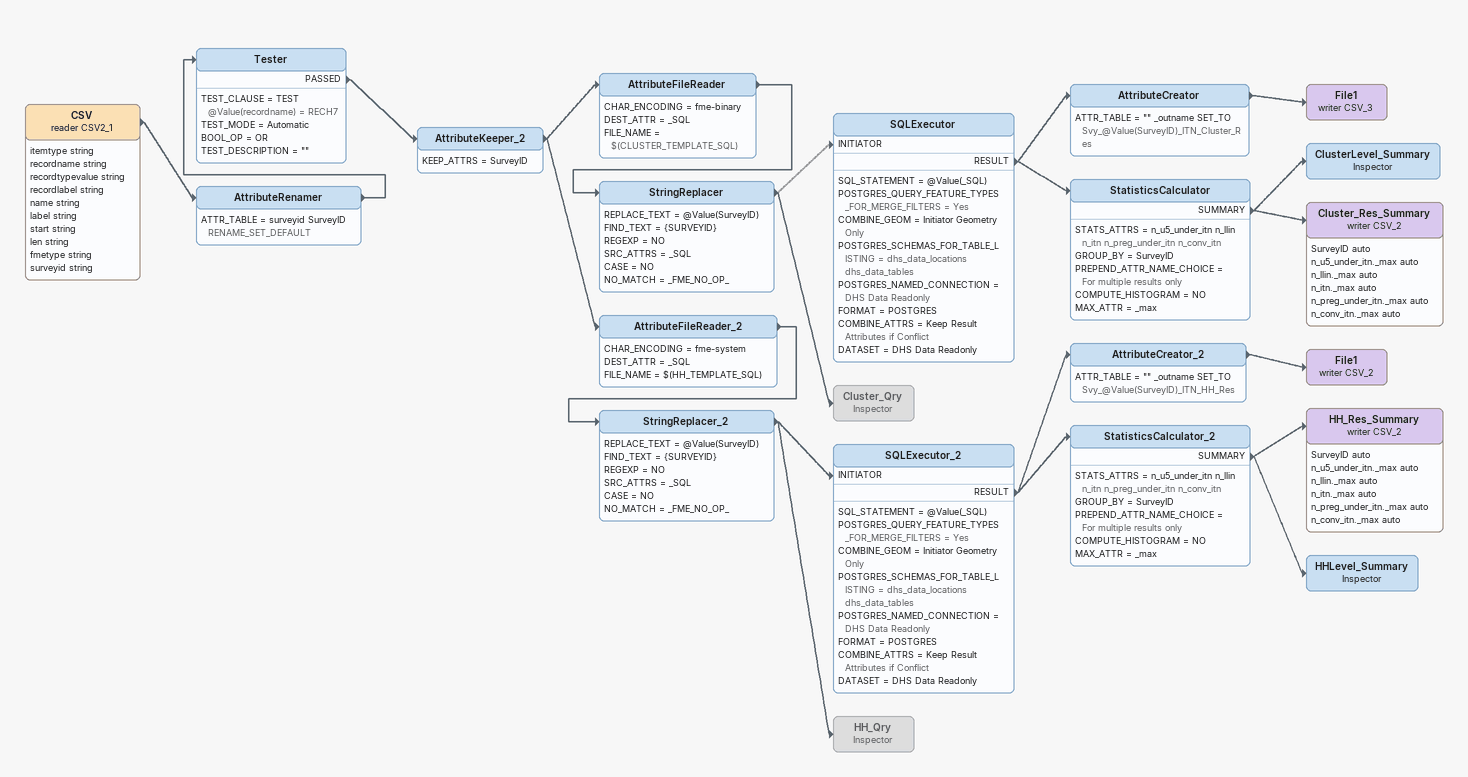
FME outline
CSV (reader CSV2_1)
    attributes: itemtype string, recordname string, recordtypevalue string, recordlabel string, name string, label string, start string, len string, fmetype string, surveyid string
    -> AttributeRenamer
AttributeRenamer
    ATTR_TABLE = surveyid SurveyID RENAME_SET_DEFAULT
    -> Tester
Tester
    TEST_CLAUSE = TEST @Value(recordname) = RECH7
    TEST_MODE = Automatic
    BOOL_OP = OR
    TEST_DESCRIPTION = ""
    PASSED -> AttributeKeeper_2
AttributeKeeper_2
    KEEP_ATTRS = SurveyID
    -> AttributeFileReader
    -> AttributeFileReader_2
AttributeFileReader
    CHAR_ENCODING = fme-binary
    DEST_ATTR = _SQL
    FILE_NAME = $(CLUSTER_TEMPLATE_SQL)
    -> StringReplacer
StringReplacer
    REPLACE_TEXT = @Value(SurveyID)
    FIND_TEXT = {SURVEYID}
    REGEXP = NO
    SRC_ATTRS = _SQL
    CASE = NO
    NO_MATCH = _FME_NO_OP_
    -> SQLExecutor [INITIATOR] [off]
    -> Cluster_Qry
SQLExecutor
    SQL_STATEMENT = @Value(_SQL)
    POSTGRES_QUERY_FEATURE_TYPES_FOR_MERGE_FILTERS = Yes
    COMBINE_GEOM = Initiator Geometry Only
    POSTGRES_SCHEMAS_FOR_TABLE_LISTING = dhs_data_locations dhs_data_tables
    POSTGRES_NAMED_CONNECTION = DHS Data Readonly
    FORMAT = POSTGRES
    COMBINE_ATTRS = Keep Result Attributes if Conflict
    DATASET = DHS Data Readonly
    RESULT -> StatisticsCalculator
    RESULT -> AttributeCreator
AttributeCreator
    ATTR_TABLE = "" _outname SET_TO Svy_@Value(SurveyID)_ITN_Cluster_Res
    -> File1 (writer CSV_3)
File1 (writer CSV_3)
StatisticsCalculator
    STATS_ATTRS = n_u5_under_itn n_llin n_itn n_preg_under_itn n_conv_itn
    GROUP_BY = SurveyID
    PREPEND_ATTR_NAME_CHOICE = For multiple results only
    COMPUTE_HISTOGRAM = NO
    MAX_ATTR = _max
    SUMMARY -> ClusterLevel_Summary
    SUMMARY -> Cluster_Res_Summary (writer CSV_2)
ClusterLevel_Summary: Inspector
Cluster_Res_Summary (writer CSV_2)
    attributes: SurveyID auto, n_u5_under_itn._max auto, n_llin._max auto, n_itn._max auto, n_preg_under_itn._max auto, n_conv_itn._max auto
Cluster_Qry: Inspector [off]
AttributeFileReader_2
    CHAR_ENCODING = fme-system
    DEST_ATTR = _SQL
    FILE_NAME = $(HH_TEMPLATE_SQL)
    -> StringReplacer_2
StringReplacer_2
    REPLACE_TEXT = @Value(SurveyID)
    FIND_TEXT = {SURVEYID}
    REGEXP = NO
    SRC_ATTRS = _SQL
    CASE = NO
    NO_MATCH = _FME_NO_OP_
    -> SQLExecutor_2 [INITIATOR]
    -> HH_Qry
SQLExecutor_2
    SQL_STATEMENT = @Value(_SQL)
    POSTGRES_QUERY_FEATURE_TYPES_FOR_MERGE_FILTERS = Yes
    COMBINE_GEOM = Initiator Geometry Only
    POSTGRES_SCHEMAS_FOR_TABLE_LISTING = dhs_data_locations dhs_data_tables
    POSTGRES_NAMED_CONNECTION = DHS Data Readonly
    FORMAT = POSTGRES
    COMBINE_ATTRS = Keep Result Attributes if Conflict
    DATASET = DHS Data Readonly
    RESULT -> AttributeCreator_2
    RESULT -> StatisticsCalculator_2
AttributeCreator_2
    ATTR_TABLE = "" _outname SET_TO Svy_@Value(SurveyID)_ITN_HH_Res
    -> File1 (writer CSV_2)
File1 (writer CSV_2)
StatisticsCalculator_2
    STATS_ATTRS = n_u5_under_itn n_llin n_itn n_preg_under_itn n_conv_itn
    GROUP_BY = SurveyID
    PREPEND_ATTR_NAME_CHOICE = For multiple results only
    COMPUTE_HISTOGRAM = NO
    MAX_ATTR = _max
    SUMMARY -> HH_Res_Summary (writer CSV_2)
    SUMMARY -> HHLevel_Summary
HH_Res_Summary (writer CSV_2)
    attributes: SurveyID auto, n_u5_under_itn._max auto, n_llin._max auto, n_itn._max auto, n_preg_under_itn._max auto, n_conv_itn._max auto
HHLevel_Summary: Inspector
HH_Qry: Inspector [off]
